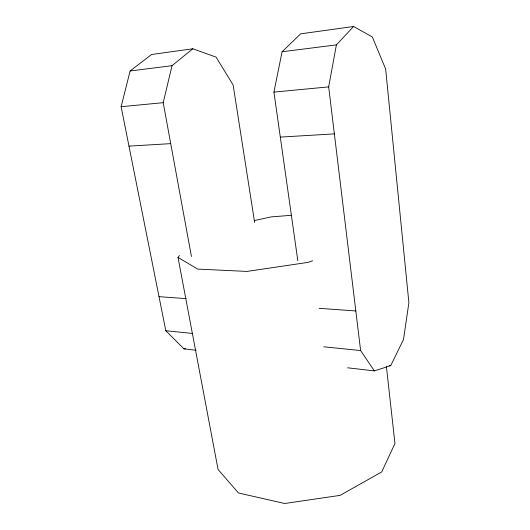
<?xml version="1.0" encoding="UTF-8"?>
<svg xmlns="http://www.w3.org/2000/svg" width="530" height="530" viewBox="0 0 530 530"><rect width="100%" height="100%" fill="white"/><g stroke="black" fill="none" stroke-linecap="round" stroke-linejoin="round"><path stroke-width="0.79" d="M374.372 370.894L360.619 350.555L328.673 86.887L336.391 44.878L353.589 26.5L372.332 36.954L385.654 69.046L408.888 302.729L403.522 339.478L390.723 365.64L374.372 370.894L347.614 367.8M297.807 260.614L273.93 92.107L282.079 51.755L300.629 33.84L353.589 26.5M191.443 256.54L163.207 102.681L172.038 65.68L192.801 48.786L216.081 57.114L233.127 84.986L254.645 222.527M196.186 350.284L183.91 348.866L165.804 330.72L121.112 106.702L130.122 70.98L151.553 54.504L192.801 48.786M386.357 366.203L394.963 443.517L381.699 471.958L340.088 495.378L284.696 503.5L238.454 492.973L218.069 469.494L178.014 257.441L179.478 255.486M312.601 260.76L307.983 262.39L246.973 271.42L197.723 269.094L178.014 257.441M254.281 220.593L271.174 216.889L291.659 215.279M183.91 348.866L185.487 348.588M130.122 70.98L172.038 65.68M282.079 51.755L336.391 44.878M121.112 106.702L163.207 102.681M273.93 92.107L328.673 86.887M128.976 146.121L170.726 143.637M280.304 137.104L334.364 133.878M159.007 296.654L186.176 298.628M319.106 308.308L355.822 310.977M165.804 330.72L192.741 333.463M323.75 346.799L360.619 350.555M389.1 365.462L390.723 365.64"/></g></svg>
